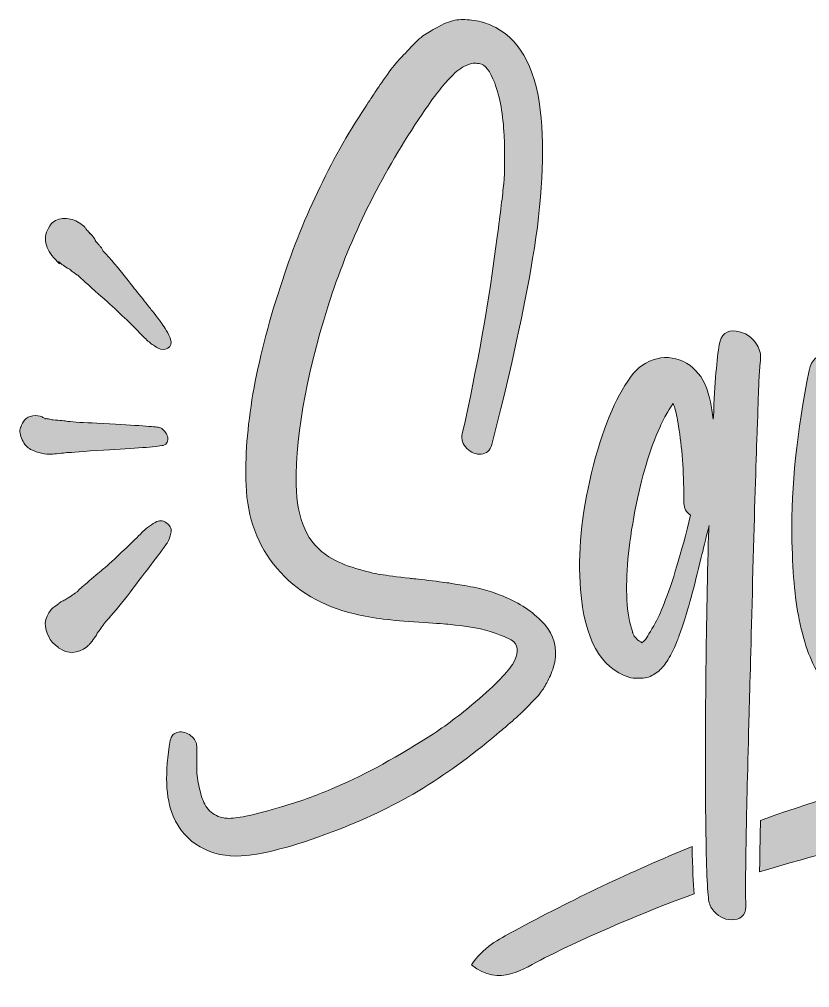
# Model space of a CAD drawing. Header units: inches. Extents: x 70 to 1010, y -818 to -269.
# Drawn here: x 70 to 518, y -818 to -269 of the extents above; entities that cross this region are included whole.
import ezdxf

# ---------------------------------------------------------------- set-up
doc = ezdxf.new("R2010")
doc.units = ezdxf.units.IN
doc.header["$MEASUREMENT"] = 0
doc.layers.add('Layer 1', color=7, linetype='Continuous')

# ---------------------------------------------------------------- blocks, each defined once
blk = doc.blocks.new('block 4')
at = {"layer": 'Layer 1', "true_color": 0x0056b2}
h = blk.add_hatch(color=154, dxfattribs=at)
h.dxf.hatch_style = 2
edge = h.paths.add_edge_path()
edge.add_spline(control_points=[(346.28, -596.76), (342.94, -595.37), (339.6, -594.12), (336.26, -593), (332.92, -591.89), (328.91, -590.95), (324.25, -590.19), (319.59, -589.42), (316.25, -588.86), (314.23, -588.52), (312.22, -588.17), (308.15, -587.65), (302.02, -586.95), (295.9, -586.26), (292.35, -585.84), (291.38, -585.7), (283.86, -584.86), (278.33, -584.17), (274.78, -583.61), (271.23, -583.06), (266.53, -581.91), (260.69, -580.17), (254.85, -578.43), (249.76, -576.24), (245.45, -573.59), (233.34, -566.08), (227.15, -552.44), (226.87, -532.68), (226.73, -501.5), (233.55, -465.32), (247.33, -424.13), (259.16, -389.06), (276.14, -355.24), (298.26, -322.68), (303.97, -314.05), (309.05, -307.37), (313.5, -302.64), (316.56, -299.3), (319.49, -296.93), (322.27, -295.54), (324.5, -294.43), (326.16, -293.8), (327.28, -293.66), (328.25, -293.8), (329.37, -293.87), (330.62, -293.87), (333.96, -294.57), (336.88, -298.25), (339.39, -304.93), (342.45, -313.15), (344.22, -323.06), (344.71, -334.68), (345.2, -346.3), (345.13, -355.38), (344.5, -361.92), (343.88, -368.46), (342.66, -378.55), (340.85, -392.19), (336.12, -428.93), (329.5, -466.16), (321.02, -503.87), (320.32, -506.93), (321.19, -509.68), (323.63, -512.11), (326.06, -514.55), (328.77, -515.63), (331.77, -515.35), (334.76, -515.07), (336.74, -513.26), (337.72, -509.92), (347.32, -472.91), (354.7, -439.86), (359.84, -410.77), (365.83, -377.37), (367.78, -348.77), (365.69, -324.97), (363.46, -298.67), (354.9, -281.55), (340.01, -273.62), (336.39, -271.67), (332.74, -270.38), (329.05, -269.76), (325.36, -269.13), (322.03, -268.92), (319.03, -269.13), (316.04, -269.34), (312.8, -270.35), (309.33, -272.16), (305.85, -273.97), (302.93, -275.6), (300.56, -277.06), (298.19, -278.53), (295.38, -281), (292.11, -284.48), (288.84, -287.96), (286.33, -290.63), (284.59, -292.51), (282.85, -294.39), (280.49, -297.45), (277.49, -301.7), (274.5, -305.94), (272.48, -308.87), (271.44, -310.46), (270.4, -312.07), (268.55, -314.88), (265.91, -318.92), (245.87, -349.26), (229.86, -383.08), (217.9, -420.37), (203.7, -463.93), (197.23, -501.44), (198.48, -532.89), (199.18, -551.54), (205.02, -567.3), (216.02, -580.17), (227.01, -593.04), (241.69, -601.63), (260.06, -605.95), (265.35, -607.2), (270.74, -608.17), (276.24, -608.87), (281.74, -609.57), (288.45, -610.16), (296.39, -610.64), (304.32, -611.13), (309.81, -611.51), (312.88, -611.79), (324.43, -612.91), (333.19, -614.51), (339.18, -616.59), (345.02, -618.68), (348.71, -620.42), (350.24, -621.81), (353.17, -624.6), (352.88, -628.84), (349.41, -634.54), (346.07, -639.84), (338.41, -647.49), (326.45, -657.51), (318.37, -664.32), (310.09, -670.45), (301.61, -675.88), (281.01, -688.82), (262.85, -698.56), (247.12, -705.1), (237.94, -709), (228.4, -712.41), (218.52, -715.33), (203.91, -719.64), (194.1, -721.8), (189.09, -721.8), (185.33, -721.8), (182.17, -720.86), (179.59, -718.98), (177.02, -717.1), (175.17, -714.67), (174.06, -711.68), (172.95, -708.68), (172.04, -705.34), (171.35, -701.66), (170.65, -697.97), (170.37, -694.35), (170.51, -690.8), (170.65, -687.25), (170.65, -684.02), (170.51, -681.09), (170.51, -678.73), (169.4, -676.68), (167.17, -674.94), (164.95, -673.19), (162.58, -672.54), (160.07, -672.95), (157.57, -673.37), (156.04, -674.97), (155.48, -677.76), (152.28, -695.84), (152.84, -710.11), (157.15, -720.55), (160.35, -728.2), (165.47, -734.01), (172.49, -737.98), (179.52, -741.94), (187.28, -743.65), (195.77, -743.1), (207.74, -742.39), (224.92, -737.87), (247.33, -729.53), (264.72, -722.98), (280.94, -715.26), (295.97, -706.35), (311.13, -697.31), (325.96, -686.59), (340.43, -674.21), (340.85, -673.93), (342.97, -672.15), (346.8, -668.88), (350.62, -665.61), (353.06, -663.46), (354.1, -662.41), (355.15, -661.37), (357.16, -659.35), (360.16, -656.36), (363.15, -653.37), (365.27, -650.93), (366.52, -649.05), (367.78, -647.17), (369.1, -644.77), (370.49, -641.85), (371.88, -638.93), (372.86, -636.08), (373.41, -633.29), (374.94, -625.08), (373, -617.92), (367.57, -611.79), (362.14, -605.67), (355.04, -600.66), (346.28, -596.76)], knot_values=[0, 0, 0, 0, 1, 1, 1, 2, 2, 2, 3, 3, 3, 4, 4, 4, 5, 5, 5, 6, 6, 6, 7, 7, 7, 8, 8, 8, 9, 9, 9, 10, 10, 10, 11, 11, 11, 12, 12, 12, 13, 13, 13, 14, 14, 14, 15, 15, 15, 16, 16, 16, 17, 17, 17, 18, 18, 18, 19, 19, 19, 20, 20, 20, 21, 21, 21, 22, 22, 22, 23, 23, 23, 24, 24, 24, 25, 25, 25, 26, 26, 26, 27, 27, 27, 28, 28, 28, 29, 29, 29, 30, 30, 30, 31, 31, 31, 32, 32, 32, 33, 33, 33, 34, 34, 34, 35, 35, 35, 36, 36, 36, 37, 37, 37, 38, 38, 38, 39, 39, 39, 40, 40, 40, 41, 41, 41, 42, 42, 42, 43, 43, 43, 44, 44, 44, 45, 45, 45, 46, 46, 46, 47, 47, 47, 48, 48, 48, 49, 49, 49, 50, 50, 50, 51, 51, 51, 52, 52, 52, 53, 53, 53, 54, 54, 54, 55, 55, 55, 56, 56, 56, 57, 57, 57, 58, 58, 58, 59, 59, 59, 60, 60, 60, 61, 61, 61, 62, 62, 62, 63, 63, 63, 64, 64, 64, 65, 65, 65, 66, 66, 66, 67, 67, 67, 68, 68, 68, 69, 69, 69, 70, 70, 70, 71, 71, 71, 72, 72, 72, 72], degree=3, periodic=1)
h = blk.add_hatch(color=154, dxfattribs=at)
h.dxf.hatch_style = 2
edge = h.paths.add_edge_path()
edge.add_spline(control_points=[(476.33, -445.63), (470.9, -444.93), (467.69, -447.51), (466.72, -453.35), (465.33, -461.01), (464.22, -474.64), (463.38, -494.27), (463.38, -494.41), (463.35, -494.62), (463.28, -494.89), (463.21, -495.17), (463.17, -495.38), (463.17, -495.52), (462.48, -488.28), (461.22, -482.37), (459.42, -477.78), (457.05, -471.51), (453.26, -466.85), (448.04, -463.79), (442.82, -460.73), (437.25, -459.9), (431.34, -461.28), (425.42, -462.68), (420.45, -466.16), (416.41, -471.72), (407.65, -483.55), (400.27, -501.64), (394.29, -526), (388.58, -549.52), (386.5, -571.57), (388.03, -592.17), (390.25, -620), (399.37, -636.56), (415.37, -641.85), (416.9, -642.41), (418.64, -642.55), (420.59, -642.27), (423.37, -642.69), (425.98, -642.24), (428.42, -640.91), (430.85, -639.59), (432.91, -637.99), (434.58, -636.11), (436.24, -634.23), (437.92, -631.66), (439.59, -628.39), (441.25, -625.12), (442.44, -622.47), (443.14, -620.45), (443.83, -618.44), (444.73, -615.9), (445.85, -612.84), (448.77, -604.35), (452.32, -591.33), (456.49, -573.8), (457.47, -569.91), (458.93, -563.92), (460.88, -555.85), (460.88, -556.96), (460.81, -558.63), (460.67, -560.86), (460.53, -563.08), (460.46, -564.75), (460.46, -565.87), (459.07, -622.09), (458.58, -674), (459, -721.59), (459.28, -746.08), (459.83, -761.53), (460.67, -767.93), (460.95, -770.3), (461.92, -772.45), (463.59, -774.4), (466.93, -778.16), (470.83, -779.76), (475.28, -779.21), (480.01, -778.65), (482.17, -775.58), (481.75, -770.02), (481.47, -766.68), (481.54, -754.08), (481.96, -732.24), (482.24, -716.23), (482.8, -692.78), (483.63, -661.89), (484.05, -647.14), (484.71, -622.33), (485.61, -587.47), (486.52, -552.61), (487.32, -525.79), (488.01, -507), (488.15, -503.66), (488.33, -498.65), (488.54, -491.97), (488.74, -485.29), (488.92, -480.28), (489.06, -476.94), (489.06, -476.25), (489.09, -475.27), (489.16, -474.02), (489.23, -472.77), (489.27, -471.86), (489.27, -471.3), (489.27, -471.3), (489.27, -469.84), (489.27, -469.84), (489.27, -469.84), (489.48, -469.43), (489.48, -469.43), (489.48, -469.15), (489.48, -468.87), (489.48, -468.59), (489.89, -464.28), (490.1, -462.05), (490.1, -461.91), (490.38, -459.13), (489.75, -456.35), (488.22, -453.56), (485.3, -448.97), (481.34, -446.33), (476.33, -445.63)], knot_values=[0, 0, 0, 0, 1, 1, 1, 2, 2, 2, 3, 3, 3, 4, 4, 4, 5, 5, 5, 6, 6, 6, 7, 7, 7, 8, 8, 8, 9, 9, 9, 10, 10, 10, 11, 11, 11, 12, 12, 12, 13, 13, 13, 14, 14, 14, 15, 15, 15, 16, 16, 16, 17, 17, 17, 18, 18, 18, 19, 19, 19, 20, 20, 20, 21, 21, 21, 22, 22, 22, 23, 23, 23, 24, 24, 24, 25, 25, 25, 26, 26, 26, 27, 27, 27, 28, 28, 28, 29, 29, 29, 30, 30, 30, 31, 31, 31, 32, 32, 32, 33, 33, 33, 34, 34, 34, 35, 35, 35, 36, 36, 36, 37, 37, 37, 38, 38, 38, 39, 39, 39, 40, 40, 40, 40], degree=3, periodic=1)
edge = h.paths.add_edge_path()
edge.add_spline(control_points=[(435.41, -600.1), (433.6, -604.83), (431.65, -609.01), (429.57, -612.63), (426.64, -617.64), (425.04, -620.28), (424.77, -620.56), (424.48, -620.84), (424.14, -621.15), (423.72, -621.5), (423.3, -621.85), (423.02, -622.09), (422.88, -622.23), (422.75, -622.23), (422.61, -622.16), (422.47, -622.02), (422.47, -622.02), (422.26, -621.81), (422.26, -621.81), (422.12, -621.67), (421.84, -621.53), (421.42, -621.39), (421.01, -621.12), (420.73, -620.91), (420.59, -620.77), (420.59, -620.77), (419.34, -619.52), (419.34, -619.52), (418.92, -619.1), (418.57, -618.61), (418.29, -618.05), (418.29, -618.05), (417.67, -616.8), (417.67, -616.8), (417.67, -616.66), (417.63, -616.52), (417.56, -616.38), (417.49, -616.25), (417.46, -616.11), (417.46, -615.97), (415.79, -611.1), (414.75, -605.11), (414.33, -598.01), (413.63, -584.1), (415.16, -567.26), (418.92, -547.5), (422.54, -528.71), (427.27, -512.84), (433.11, -499.9), (434.5, -496.7), (435.97, -493.85), (437.5, -491.34), (438.61, -489.4), (439.51, -488), (440.21, -487.17), (440.21, -487.17), (440.21, -486.96), (440.21, -486.96), (440.21, -486.96), (440.63, -486.75), (440.63, -486.75), (441.18, -488.14), (441.53, -489.19), (441.67, -489.88), (442.37, -492.25), (443.14, -496.22), (443.97, -501.78), (445.78, -513.75), (446.68, -527.6), (446.68, -543.32), (446.68, -545.97), (447.94, -548.19), (450.44, -550), (445.15, -571.57), (440.14, -588.27), (435.41, -600.1)], knot_values=[0, 0, 0, 0, 1, 1, 1, 2, 2, 2, 3, 3, 3, 4, 4, 4, 5, 5, 5, 6, 6, 6, 7, 7, 7, 8, 8, 8, 9, 9, 9, 10, 10, 10, 11, 11, 11, 12, 12, 12, 13, 13, 13, 14, 14, 14, 15, 15, 15, 16, 16, 16, 17, 17, 17, 18, 18, 18, 19, 19, 19, 20, 20, 20, 21, 21, 21, 22, 22, 22, 23, 23, 23, 24, 24, 24, 25, 25, 25, 25], degree=3, periodic=1)
h = blk.add_hatch(color=154, dxfattribs=at)
h.dxf.hatch_style = 2
edge = h.paths.add_edge_path()
edge.add_spline(control_points=[(623.18, -499.07), (620.46, -497.95), (617.68, -497.37), (614.83, -497.29), (611.97, -497.22), (609.4, -498.13), (607.11, -500.01), (604.81, -501.89), (603.31, -504.5), (602.62, -507.84), (601.5, -510.48), (600.49, -513.33), (599.59, -516.39), (598.68, -519.46), (597.78, -523), (596.88, -527.04), (595.97, -531.08), (595.24, -534), (594.68, -535.81), (590.23, -551.95), (587.72, -560.86), (587.17, -562.53), (582.44, -578.81), (577.98, -592.17), (573.81, -602.61), (571.3, -608.87), (569.49, -613.36), (568.38, -616.07), (567.27, -618.78), (565.25, -622.47), (562.33, -627.13), (559.41, -631.8), (556.34, -635.31), (553.14, -637.68), (553.14, -637.68), (553.35, -637.47), (553.35, -637.47), (553.35, -637.47), (550.64, -638.93), (550.64, -638.93), (550.36, -639.07), (549.87, -639.14), (549.18, -639.14), (549.18, -639.14), (548.34, -639.14), (548.34, -639.14), (548.06, -639.14), (547.85, -639.14), (547.72, -639.14), (547.72, -639.14), (547.3, -639.35), (547.3, -639.35), (547.3, -639.35), (546.05, -638.72), (546.05, -638.72), (544.38, -638.02), (542.98, -636.84), (541.87, -635.17), (538.53, -630.02), (536.44, -621.39), (535.61, -609.29), (534.77, -595.51), (534.63, -582.29), (535.19, -569.62), (536.3, -545.27), (539.3, -514.52), (544.17, -477.36), (544.58, -473.88), (543.75, -470.54), (541.66, -467.34), (538.32, -462.47), (533.94, -459.75), (528.51, -459.2), (522.53, -458.64), (518.91, -461.56), (517.66, -467.96), (510.7, -502.9), (507.43, -534), (507.85, -561.27), (508.13, -581.18), (509.52, -597.11), (512.02, -609.08), (514.94, -623.69), (519.12, -634.69), (524.55, -642.06), (529, -648.18), (534.43, -652.67), (540.83, -655.52), (547.23, -658.38), (553.56, -658.34), (559.82, -655.42), (563.58, -653.75), (567.09, -650.83), (570.37, -646.65), (573.63, -642.48), (576, -638.9), (577.46, -635.9), (578.93, -632.91), (580.77, -628.63), (582.99, -623.06), (587.72, -611.51), (592.6, -596.9), (597.61, -579.23), (597.74, -578.95), (597.88, -578.5), (598.03, -577.87), (598.16, -577.24), (598.23, -576.79), (598.23, -576.51), (597.82, -587.37), (597.61, -592.87), (597.61, -593), (597.47, -605.81), (598.58, -619.17), (600.95, -633.08), (603.73, -650.34), (607.84, -663.28), (613.26, -671.91), (614.51, -673.86), (616.4, -675.25), (618.9, -676.09), (621.4, -676.92), (623.63, -676.78), (625.58, -675.67), (627.53, -674.55), (628.43, -672.54), (628.29, -669.61), (628.01, -665.86), (627.28, -659.7), (626.1, -651.14), (624.92, -642.58), (624.26, -635.94), (624.12, -631.2), (623.84, -624.11), (624.46, -611.65), (626, -593.84), (626.55, -588.13), (627.42, -579.75), (628.6, -568.68), (629.79, -557.62), (630.76, -547.67), (631.53, -538.83), (632.29, -530), (632.68, -521.61), (632.68, -513.68), (632.68, -510.34), (631.77, -507.35), (629.96, -504.7), (628.15, -502.06), (625.89, -500.18), (623.18, -499.07)], knot_values=[0, 0, 0, 0, 1, 1, 1, 2, 2, 2, 3, 3, 3, 4, 4, 4, 5, 5, 5, 6, 6, 6, 7, 7, 7, 8, 8, 8, 9, 9, 9, 10, 10, 10, 11, 11, 11, 12, 12, 12, 13, 13, 13, 14, 14, 14, 15, 15, 15, 16, 16, 16, 17, 17, 17, 18, 18, 18, 19, 19, 19, 20, 20, 20, 21, 21, 21, 22, 22, 22, 23, 23, 23, 24, 24, 24, 25, 25, 25, 26, 26, 26, 27, 27, 27, 28, 28, 28, 29, 29, 29, 30, 30, 30, 31, 31, 31, 32, 32, 32, 33, 33, 33, 34, 34, 34, 35, 35, 35, 36, 36, 36, 37, 37, 37, 38, 38, 38, 39, 39, 39, 40, 40, 40, 41, 41, 41, 42, 42, 42, 43, 43, 43, 44, 44, 44, 45, 45, 45, 46, 46, 46, 47, 47, 47, 48, 48, 48, 49, 49, 49, 50, 50, 50, 50], degree=3, periodic=1)
at = {"layer": 'Layer 1', "lineweight": 0}
for points, knots in [([(346.28, -596.76), (342.94, -595.37), (339.6, -594.12), (336.26, -593), (332.92, -591.89), (328.91, -590.95), (324.25, -590.19), (319.59, -589.42), (316.25, -588.86), (314.23, -588.52), (312.22, -588.17), (308.15, -587.65), (302.02, -586.95), (295.9, -586.26), (292.35, -585.84), (291.38, -585.7), (283.86, -584.86), (278.33, -584.17), (274.78, -583.61), (271.23, -583.06), (266.53, -581.91), (260.69, -580.17), (254.85, -578.43), (249.76, -576.24), (245.45, -573.59), (233.34, -566.08), (227.15, -552.44), (226.87, -532.68), (226.73, -501.5), (233.55, -465.32), (247.33, -424.13), (259.16, -389.06), (276.14, -355.24), (298.26, -322.68), (303.97, -314.05), (309.05, -307.37), (313.5, -302.64), (316.56, -299.3), (319.49, -296.93), (322.27, -295.54), (324.5, -294.43), (326.16, -293.8), (327.28, -293.66), (328.25, -293.8), (329.37, -293.87), (330.62, -293.87), (333.96, -294.57), (336.88, -298.25), (339.39, -304.93), (342.45, -313.15), (344.22, -323.06), (344.71, -334.68), (345.2, -346.3), (345.13, -355.38), (344.5, -361.92), (343.88, -368.46), (342.66, -378.55), (340.85, -392.19), (336.12, -428.93), (329.5, -466.16), (321.02, -503.87), (320.32, -506.93), (321.19, -509.68), (323.63, -512.11), (326.06, -514.55), (328.77, -515.63), (331.77, -515.35), (334.76, -515.07), (336.74, -513.26), (337.72, -509.92), (347.32, -472.91), (354.7, -439.86), (359.84, -410.77), (365.83, -377.37), (367.78, -348.77), (365.69, -324.97), (363.46, -298.67), (354.9, -281.55), (340.01, -273.62), (336.39, -271.67), (332.74, -270.38), (329.05, -269.76), (325.36, -269.13), (322.03, -268.92), (319.03, -269.13), (316.04, -269.34), (312.8, -270.35), (309.33, -272.16), (305.85, -273.97), (302.93, -275.6), (300.56, -277.06), (298.19, -278.53), (295.38, -281), (292.11, -284.48), (288.84, -287.96), (286.33, -290.63), (284.59, -292.51), (282.85, -294.39), (280.49, -297.45), (277.49, -301.7), (274.5, -305.94), (272.48, -308.87), (271.44, -310.46), (270.4, -312.07), (268.55, -314.88), (265.91, -318.92), (245.87, -349.26), (229.86, -383.08), (217.9, -420.37), (203.7, -463.93), (197.23, -501.44), (198.48, -532.89), (199.18, -551.54), (205.02, -567.3), (216.02, -580.17), (227.01, -593.04), (241.69, -601.63), (260.06, -605.95), (265.35, -607.2), (270.74, -608.17), (276.24, -608.87), (281.74, -609.57), (288.45, -610.16), (296.39, -610.64), (304.32, -611.13), (309.81, -611.51), (312.88, -611.79), (324.43, -612.91), (333.19, -614.51), (339.18, -616.59), (345.02, -618.68), (348.71, -620.42), (350.24, -621.81), (353.17, -624.6), (352.88, -628.84), (349.41, -634.54), (346.07, -639.84), (338.41, -647.49), (326.45, -657.51), (318.37, -664.32), (310.09, -670.45), (301.61, -675.88), (281.01, -688.82), (262.85, -698.56), (247.12, -705.1), (237.94, -709), (228.4, -712.41), (218.52, -715.33), (203.91, -719.64), (194.1, -721.8), (189.09, -721.8), (185.33, -721.8), (182.17, -720.86), (179.59, -718.98), (177.02, -717.1), (175.17, -714.67), (174.06, -711.68), (172.95, -708.68), (172.04, -705.34), (171.35, -701.66), (170.65, -697.97), (170.37, -694.35), (170.51, -690.8), (170.65, -687.25), (170.65, -684.02), (170.51, -681.09), (170.51, -678.73), (169.4, -676.68), (167.17, -674.94), (164.95, -673.19), (162.58, -672.54), (160.07, -672.95), (157.57, -673.37), (156.04, -674.97), (155.48, -677.76), (152.28, -695.84), (152.84, -710.11), (157.15, -720.55), (160.35, -728.2), (165.47, -734.01), (172.49, -737.98), (179.52, -741.94), (187.28, -743.65), (195.77, -743.1), (207.74, -742.39), (224.92, -737.87), (247.33, -729.53), (264.72, -722.98), (280.94, -715.26), (295.97, -706.35), (311.13, -697.31), (325.96, -686.59), (340.43, -674.21), (340.85, -673.93), (342.97, -672.15), (346.8, -668.88), (350.62, -665.61), (353.06, -663.46), (354.1, -662.41), (355.15, -661.37), (357.16, -659.35), (360.16, -656.36), (363.15, -653.37), (365.27, -650.93), (366.52, -649.05), (367.78, -647.17), (369.1, -644.77), (370.49, -641.85), (371.88, -638.93), (372.86, -636.08), (373.41, -633.29), (374.94, -625.08), (373, -617.92), (367.57, -611.79), (362.14, -605.67), (355.04, -600.66), (346.28, -596.76)], [0, 0, 0, 0, 1, 1, 1, 2, 2, 2, 3, 3, 3, 4, 4, 4, 5, 5, 5, 6, 6, 6, 7, 7, 7, 8, 8, 8, 9, 9, 9, 10, 10, 10, 11, 11, 11, 12, 12, 12, 13, 13, 13, 14, 14, 14, 15, 15, 15, 16, 16, 16, 17, 17, 17, 18, 18, 18, 19, 19, 19, 20, 20, 20, 21, 21, 21, 22, 22, 22, 23, 23, 23, 24, 24, 24, 25, 25, 25, 26, 26, 26, 27, 27, 27, 28, 28, 28, 29, 29, 29, 30, 30, 30, 31, 31, 31, 32, 32, 32, 33, 33, 33, 34, 34, 34, 35, 35, 35, 36, 36, 36, 37, 37, 37, 38, 38, 38, 39, 39, 39, 40, 40, 40, 41, 41, 41, 42, 42, 42, 43, 43, 43, 44, 44, 44, 45, 45, 45, 46, 46, 46, 47, 47, 47, 48, 48, 48, 49, 49, 49, 50, 50, 50, 51, 51, 51, 52, 52, 52, 53, 53, 53, 54, 54, 54, 55, 55, 55, 56, 56, 56, 57, 57, 57, 58, 58, 58, 59, 59, 59, 60, 60, 60, 61, 61, 61, 62, 62, 62, 63, 63, 63, 64, 64, 64, 65, 65, 65, 66, 66, 66, 67, 67, 67, 68, 68, 68, 69, 69, 69, 70, 70, 70, 71, 71, 71, 72, 72, 72, 72]), ([(476.33, -445.63), (470.9, -444.93), (467.69, -447.51), (466.72, -453.35), (465.33, -461.01), (464.22, -474.64), (463.38, -494.27), (463.38, -494.41), (463.35, -494.62), (463.28, -494.89), (463.21, -495.17), (463.17, -495.38), (463.17, -495.52), (462.48, -488.28), (461.22, -482.37), (459.42, -477.78), (457.05, -471.51), (453.26, -466.85), (448.04, -463.79), (442.82, -460.73), (437.25, -459.9), (431.34, -461.28), (425.42, -462.68), (420.45, -466.16), (416.41, -471.72), (407.65, -483.55), (400.27, -501.64), (394.29, -526), (388.58, -549.52), (386.5, -571.57), (388.03, -592.17), (390.25, -620), (399.37, -636.56), (415.37, -641.85), (416.9, -642.41), (418.64, -642.55), (420.59, -642.27), (423.37, -642.69), (425.98, -642.24), (428.42, -640.91), (430.85, -639.59), (432.91, -637.99), (434.58, -636.11), (436.24, -634.23), (437.92, -631.66), (439.59, -628.39), (441.25, -625.12), (442.44, -622.47), (443.14, -620.45), (443.83, -618.44), (444.73, -615.9), (445.85, -612.84), (448.77, -604.35), (452.32, -591.33), (456.49, -573.8), (457.47, -569.91), (458.93, -563.92), (460.88, -555.85), (460.88, -556.96), (460.81, -558.63), (460.67, -560.86), (460.53, -563.08), (460.46, -564.75), (460.46, -565.87), (459.07, -622.09), (458.58, -674), (459, -721.59), (459.28, -746.08), (459.83, -761.53), (460.67, -767.93), (460.95, -770.3), (461.92, -772.45), (463.59, -774.4), (466.93, -778.16), (470.83, -779.76), (475.28, -779.21), (480.01, -778.65), (482.17, -775.58), (481.75, -770.02), (481.47, -766.68), (481.54, -754.08), (481.96, -732.24), (482.24, -716.23), (482.8, -692.78), (483.63, -661.89), (484.05, -647.14), (484.71, -622.33), (485.61, -587.47), (486.52, -552.61), (487.32, -525.79), (488.01, -507), (488.15, -503.66), (488.33, -498.65), (488.54, -491.97), (488.74, -485.29), (488.92, -480.28), (489.06, -476.94), (489.06, -476.25), (489.09, -475.27), (489.16, -474.02), (489.23, -472.77), (489.27, -471.86), (489.27, -471.3), (489.27, -471.3), (489.27, -469.84), (489.27, -469.84), (489.27, -469.84), (489.48, -469.43), (489.48, -469.43), (489.48, -469.15), (489.48, -468.87), (489.48, -468.59), (489.89, -464.28), (490.1, -462.05), (490.1, -461.91), (490.38, -459.13), (489.75, -456.35), (488.22, -453.56), (485.3, -448.97), (481.34, -446.33), (476.33, -445.63)], [0, 0, 0, 0, 1, 1, 1, 2, 2, 2, 3, 3, 3, 4, 4, 4, 5, 5, 5, 6, 6, 6, 7, 7, 7, 8, 8, 8, 9, 9, 9, 10, 10, 10, 11, 11, 11, 12, 12, 12, 13, 13, 13, 14, 14, 14, 15, 15, 15, 16, 16, 16, 17, 17, 17, 18, 18, 18, 19, 19, 19, 20, 20, 20, 21, 21, 21, 22, 22, 22, 23, 23, 23, 24, 24, 24, 25, 25, 25, 26, 26, 26, 27, 27, 27, 28, 28, 28, 29, 29, 29, 30, 30, 30, 31, 31, 31, 32, 32, 32, 33, 33, 33, 34, 34, 34, 35, 35, 35, 36, 36, 36, 37, 37, 37, 38, 38, 38, 39, 39, 39, 40, 40, 40, 40]), ([(623.18, -499.07), (620.46, -497.95), (617.68, -497.37), (614.83, -497.29), (611.97, -497.22), (609.4, -498.13), (607.11, -500.01), (604.81, -501.89), (603.31, -504.5), (602.62, -507.84), (601.5, -510.48), (600.49, -513.33), (599.59, -516.39), (598.68, -519.46), (597.78, -523), (596.88, -527.04), (595.97, -531.08), (595.24, -534), (594.68, -535.81), (590.23, -551.95), (587.72, -560.86), (587.17, -562.53), (582.44, -578.81), (577.98, -592.17), (573.81, -602.61), (571.3, -608.87), (569.49, -613.36), (568.38, -616.07), (567.27, -618.78), (565.25, -622.47), (562.33, -627.13), (559.41, -631.8), (556.34, -635.31), (553.14, -637.68), (553.14, -637.68), (553.35, -637.47), (553.35, -637.47), (553.35, -637.47), (550.64, -638.93), (550.64, -638.93), (550.36, -639.07), (549.87, -639.14), (549.18, -639.14), (549.18, -639.14), (548.34, -639.14), (548.34, -639.14), (548.06, -639.14), (547.85, -639.14), (547.72, -639.14), (547.72, -639.14), (547.3, -639.35), (547.3, -639.35), (547.3, -639.35), (546.05, -638.72), (546.05, -638.72), (544.38, -638.02), (542.98, -636.84), (541.87, -635.17), (538.53, -630.02), (536.44, -621.39), (535.61, -609.29), (534.77, -595.51), (534.63, -582.29), (535.19, -569.62), (536.3, -545.27), (539.3, -514.52), (544.17, -477.36), (544.58, -473.88), (543.75, -470.54), (541.66, -467.34), (538.32, -462.47), (533.94, -459.75), (528.51, -459.2), (522.53, -458.64), (518.91, -461.56), (517.66, -467.96), (510.7, -502.9), (507.43, -534), (507.85, -561.27), (508.13, -581.18), (509.52, -597.11), (512.02, -609.08), (514.94, -623.69), (519.12, -634.69), (524.55, -642.06), (529, -648.18), (534.43, -652.67), (540.83, -655.52), (547.23, -658.38), (553.56, -658.34), (559.82, -655.42), (563.58, -653.75), (567.09, -650.83), (570.37, -646.65), (573.63, -642.48), (576, -638.9), (577.46, -635.9), (578.93, -632.91), (580.77, -628.63), (582.99, -623.06), (587.72, -611.51), (592.6, -596.9), (597.61, -579.23), (597.74, -578.95), (597.88, -578.5), (598.03, -577.87), (598.16, -577.24), (598.23, -576.79), (598.23, -576.51), (597.82, -587.37), (597.61, -592.87), (597.61, -593), (597.47, -605.81), (598.58, -619.17), (600.95, -633.08), (603.73, -650.34), (607.84, -663.28), (613.26, -671.91), (614.51, -673.86), (616.4, -675.25), (618.9, -676.09), (621.4, -676.92), (623.63, -676.78), (625.58, -675.67), (627.53, -674.55), (628.43, -672.54), (628.29, -669.61), (628.01, -665.86), (627.28, -659.7), (626.1, -651.14), (624.92, -642.58), (624.26, -635.94), (624.12, -631.2), (623.84, -624.11), (624.46, -611.65), (626, -593.84), (626.55, -588.13), (627.42, -579.75), (628.6, -568.68), (629.79, -557.62), (630.76, -547.67), (631.53, -538.83), (632.29, -530), (632.68, -521.61), (632.68, -513.68), (632.68, -510.34), (631.77, -507.35), (629.96, -504.7), (628.15, -502.06), (625.89, -500.18), (623.18, -499.07)], [0, 0, 0, 0, 1, 1, 1, 2, 2, 2, 3, 3, 3, 4, 4, 4, 5, 5, 5, 6, 6, 6, 7, 7, 7, 8, 8, 8, 9, 9, 9, 10, 10, 10, 11, 11, 11, 12, 12, 12, 13, 13, 13, 14, 14, 14, 15, 15, 15, 16, 16, 16, 17, 17, 17, 18, 18, 18, 19, 19, 19, 20, 20, 20, 21, 21, 21, 22, 22, 22, 23, 23, 23, 24, 24, 24, 25, 25, 25, 26, 26, 26, 27, 27, 27, 28, 28, 28, 29, 29, 29, 30, 30, 30, 31, 31, 31, 32, 32, 32, 33, 33, 33, 34, 34, 34, 35, 35, 35, 36, 36, 36, 37, 37, 37, 38, 38, 38, 39, 39, 39, 40, 40, 40, 41, 41, 41, 42, 42, 42, 43, 43, 43, 44, 44, 44, 45, 45, 45, 46, 46, 46, 47, 47, 47, 48, 48, 48, 49, 49, 49, 50, 50, 50, 50]), ([(435.41, -600.1), (433.6, -604.83), (431.65, -609.01), (429.57, -612.63), (426.64, -617.64), (425.04, -620.28), (424.77, -620.56), (424.48, -620.84), (424.14, -621.15), (423.72, -621.5), (423.3, -621.85), (423.02, -622.09), (422.88, -622.23), (422.75, -622.23), (422.61, -622.16), (422.47, -622.02), (422.47, -622.02), (422.26, -621.81), (422.26, -621.81), (422.12, -621.67), (421.84, -621.53), (421.42, -621.39), (421.01, -621.12), (420.73, -620.91), (420.59, -620.77), (420.59, -620.77), (419.34, -619.52), (419.34, -619.52), (418.92, -619.1), (418.57, -618.61), (418.29, -618.05), (418.29, -618.05), (417.67, -616.8), (417.67, -616.8), (417.67, -616.66), (417.63, -616.52), (417.56, -616.38), (417.49, -616.25), (417.46, -616.11), (417.46, -615.97), (415.79, -611.1), (414.75, -605.11), (414.33, -598.01), (413.63, -584.1), (415.16, -567.26), (418.92, -547.5), (422.54, -528.71), (427.27, -512.84), (433.11, -499.9), (434.5, -496.7), (435.97, -493.85), (437.5, -491.34), (438.61, -489.4), (439.51, -488), (440.21, -487.17), (440.21, -487.17), (440.21, -486.96), (440.21, -486.96), (440.21, -486.96), (440.63, -486.75), (440.63, -486.75), (441.18, -488.14), (441.53, -489.19), (441.67, -489.88), (442.37, -492.25), (443.14, -496.22), (443.97, -501.78), (445.78, -513.75), (446.68, -527.6), (446.68, -543.32), (446.68, -545.97), (447.94, -548.19), (450.44, -550), (445.15, -571.57), (440.14, -588.27), (435.41, -600.1)], [0, 0, 0, 0, 1, 1, 1, 2, 2, 2, 3, 3, 3, 4, 4, 4, 5, 5, 5, 6, 6, 6, 7, 7, 7, 8, 8, 8, 9, 9, 9, 10, 10, 10, 11, 11, 11, 12, 12, 12, 13, 13, 13, 14, 14, 14, 15, 15, 15, 16, 16, 16, 17, 17, 17, 18, 18, 18, 19, 19, 19, 20, 20, 20, 21, 21, 21, 22, 22, 22, 23, 23, 23, 24, 24, 24, 25, 25, 25, 25])]:
    blk.add_open_spline(points, degree=3, knots=knots, dxfattribs=at)
blk = doc.blocks.new('block 5')
at = {"layer": 'Layer 1', "true_color": 0x714d22}
h = blk.add_hatch(color=27, dxfattribs=at)
h.dxf.hatch_style = 2
edge = h.paths.add_edge_path()
edge.add_spline(control_points=[(92.65, -407.43), (92.65, -407.43), (92.44, -406.59), (92.44, -406.59), (92.33, -406.37), (92.25, -406.24), (92.19, -406.13), (92.36, -406.31), (92.65, -406.6), (93.07, -407.01), (94.18, -407.99), (96.33, -409.38), (99.54, -411.19), (99.54, -411.19), (99.12, -411.19), (99.12, -411.19), (99.12, -411.19), (99.95, -411.81), (99.95, -411.81), (100.51, -412.23), (101.1, -412.68), (101.73, -413.17), (102.36, -413.66), (102.74, -413.9), (102.88, -413.9), (102.88, -413.9), (103.09, -413.9), (103.09, -413.9), (103.09, -413.9), (103.29, -414.11), (103.29, -414.11), (103.29, -414.11), (104.75, -415.57), (104.75, -415.57), (107.96, -418.49), (112.9, -422.88), (119.58, -428.72), (121.11, -430.11), (125.77, -434.5), (133.56, -441.87), (134.26, -442.57), (135.68, -444.06), (137.84, -446.36), (140, -448.66), (141.88, -450.47), (143.48, -451.79), (145.07, -453.11), (146.78, -454.26), (148.59, -455.23), (150.54, -456.35), (152.38, -456.38), (154.12, -455.34), (155.86, -454.29), (156.38, -452.59), (155.69, -450.22), (155.13, -448.69), (154.36, -447.09), (153.39, -445.42), (152.42, -443.75), (151.55, -442.39), (150.78, -441.35), (150.02, -440.31), (148.87, -438.81), (147.34, -436.86), (145.81, -434.91), (144.76, -433.59), (144.21, -432.9), (142.82, -431.09), (140.73, -428.44), (137.95, -424.96), (135.16, -421.49), (133.07, -418.84), (131.68, -417.03), (127.79, -411.88), (123.54, -406.8), (118.95, -401.79), (118.95, -401.79), (117.49, -400.33), (117.49, -400.33), (117.49, -400.19), (117.42, -400.12), (117.28, -400.12), (117.28, -400.12), (117.28, -399.91), (117.28, -399.91), (117.14, -399.5), (116.86, -399.01), (116.45, -398.45), (116.03, -397.9), (115.64, -397.41), (115.3, -396.99), (114.95, -396.57), (114.53, -396.12), (114.04, -395.63), (113.56, -395.15), (113.17, -394.69), (112.9, -394.28), (112.9, -394.28), (112.9, -394.07), (112.9, -394.07), (112.9, -394.07), (113.1, -394.28), (113.1, -394.28), (112.82, -393.3), (111.71, -391.84), (109.76, -389.89), (109.76, -389.89), (109.14, -389.27), (109.14, -389.27), (109.14, -389.27), (110.18, -390.52), (110.18, -390.52), (110.18, -390.52), (109.97, -390.31), (109.97, -390.31), (109.97, -390.31), (109.76, -390.1), (109.76, -390.1), (109.35, -389.68), (108.86, -389.09), (108.3, -388.33), (107.75, -387.56), (107.33, -387.04), (107.05, -386.76), (106.35, -385.93), (105.31, -385.09), (103.92, -384.26), (101.42, -382.59), (98.63, -381.75), (95.57, -381.75), (92.51, -381.75), (90, -382.8), (88.06, -384.88), (85.55, -387.95), (84.47, -391.15), (84.82, -394.49), (85.17, -397.83), (86.66, -400.96), (89.31, -403.88), (89.31, -403.88), (92.65, -407.43), (92.65, -407.43)], knot_values=[0, 0, 0, 0, 1, 1, 1, 2, 2, 2, 3, 3, 3, 4, 4, 4, 5, 5, 5, 6, 6, 6, 7, 7, 7, 8, 8, 8, 9, 9, 9, 10, 10, 10, 11, 11, 11, 12, 12, 12, 13, 13, 13, 14, 14, 14, 15, 15, 15, 16, 16, 16, 17, 17, 17, 18, 18, 18, 19, 19, 19, 20, 20, 20, 21, 21, 21, 22, 22, 22, 23, 23, 23, 24, 24, 24, 25, 25, 25, 26, 26, 26, 27, 27, 27, 28, 28, 28, 29, 29, 29, 30, 30, 30, 31, 31, 31, 32, 32, 32, 33, 33, 33, 34, 34, 34, 35, 35, 35, 36, 36, 36, 37, 37, 37, 38, 38, 38, 39, 39, 39, 40, 40, 40, 41, 41, 41, 42, 42, 42, 43, 43, 43, 44, 44, 44, 45, 45, 45, 46, 46, 46, 47, 47, 47, 47], degree=3, periodic=1)
h = blk.add_hatch(color=27, dxfattribs=at)
h.dxf.hatch_style = 2
edge = h.paths.add_edge_path()
edge.add_spline(control_points=[(92.44, -515.04), (94.39, -514.83), (95.85, -514.66), (96.82, -514.52), (97.1, -514.52), (102.88, -514.1), (114.15, -513.26), (133.21, -512.29), (145.39, -511.38), (150.68, -510.55), (151.93, -510.41), (152.83, -509.96), (153.39, -509.19), (153.95, -508.43), (154.19, -507.56), (154.12, -506.58), (154.05, -505.61), (153.78, -504.67), (153.29, -503.76), (152.8, -502.86), (152.14, -502.06), (151.3, -501.36), (150.47, -500.67), (149.56, -500.25), (148.59, -500.11), (145.67, -499.69), (134.12, -498.93), (113.94, -497.82), (106.43, -497.54), (100.93, -497.19), (97.45, -496.77), (95.78, -496.49), (92.99, -496.22), (89.1, -495.94), (88.96, -495.94), (88.33, -495.8), (87.22, -495.52), (86.11, -495.24), (85.34, -495.17), (84.92, -495.31), (84.78, -495.31), (84.64, -495.24), (84.51, -495.1), (84.37, -495.1), (84.12, -495), (83.78, -494.79), (83.43, -494.58), (83.11, -494.41), (82.84, -494.27), (81.44, -493.57), (79.71, -493.36), (77.62, -493.64), (75.53, -493.92), (74, -494.68), (73.03, -495.94), (72.05, -497.05), (71.28, -498.44), (70.73, -500.11), (70.73, -500.11), (70.52, -500.32), (70.52, -500.32), (69.96, -502.27), (70.31, -504.57), (71.56, -507.21), (72.82, -509.85), (74.41, -511.66), (76.36, -512.64), (80.68, -514.72), (84.64, -515.63), (88.26, -515.35), (89.1, -515.35), (90.49, -515.25), (92.44, -515.04)], knot_values=[0, 0, 0, 0, 1, 1, 1, 2, 2, 2, 3, 3, 3, 4, 4, 4, 5, 5, 5, 6, 6, 6, 7, 7, 7, 8, 8, 8, 9, 9, 9, 10, 10, 10, 11, 11, 11, 12, 12, 12, 13, 13, 13, 14, 14, 14, 15, 15, 15, 16, 16, 16, 17, 17, 17, 18, 18, 18, 19, 19, 19, 20, 20, 20, 21, 21, 21, 22, 22, 22, 23, 23, 23, 24, 24, 24, 24], degree=3, periodic=1)
h = blk.add_hatch(color=27, dxfattribs=at)
h.dxf.hatch_style = 2
edge = h.paths.add_edge_path()
edge.add_spline(control_points=[(147.97, -553.55), (146.57, -554.25), (145.15, -555.12), (143.69, -556.16), (142.22, -557.2), (141.04, -558.18), (140.14, -559.08), (139.23, -559.99), (138.01, -561.21), (136.48, -562.74), (134.95, -564.27), (133.84, -565.38), (133.14, -566.08), (125.77, -573.04), (120.97, -577.49), (118.74, -579.44), (117.77, -580.27), (115.54, -582.15), (112.06, -585.07), (108.58, -587.99), (105.94, -590.29), (104.13, -591.96), (104.13, -591.96), (102.67, -593.42), (102.67, -593.42), (102.67, -593.42), (101.42, -594.26), (101.42, -594.26), (101.42, -594.26), (101.83, -594.05), (101.83, -594.05), (101.42, -594.33), (99.61, -595.51), (96.41, -597.6), (95.99, -597.88), (95.71, -598.09), (95.57, -598.22), (95.57, -598.22), (95.36, -598.22), (95.36, -598.22), (95.36, -598.22), (94.73, -598.43), (94.73, -598.43), (94.46, -598.57), (94.04, -598.82), (93.48, -599.16), (92.93, -599.51), (92.51, -599.82), (92.23, -600.1), (92.09, -600.24), (91.95, -600.38), (91.81, -600.52), (91.67, -600.66), (91.53, -600.73), (91.4, -600.73), (91.4, -600.73), (90.14, -601.77), (90.14, -601.77), (89.31, -602.19), (88.61, -602.75), (88.06, -603.44), (83.88, -608.31), (83.53, -613.67), (87.01, -619.52), (87.01, -619.52), (87.01, -619.72), (87.01, -619.72), (88.26, -621.81), (89.93, -623.48), (92.02, -624.73), (92.02, -624.73), (92.02, -624.94), (92.02, -624.94), (92.02, -624.94), (92.23, -625.15), (92.23, -625.15), (97.38, -628.77), (102.74, -628.56), (108.3, -624.52), (108.44, -624.39), (108.72, -624.11), (109.14, -623.69), (109.56, -623.27), (109.97, -622.82), (110.39, -622.33), (110.81, -621.85), (111.09, -621.53), (111.23, -621.39), (111.36, -621.26), (111.44, -621.12), (111.44, -620.98), (112.97, -619.03), (113.8, -617.92), (113.94, -617.64), (113.8, -617.64), (113.87, -617.36), (114.15, -616.8), (116.51, -613.74), (117.91, -611.79), (118.32, -610.96), (118.32, -610.96), (118.53, -610.75), (118.53, -610.75), (118.67, -610.61), (118.95, -610.3), (119.37, -609.81), (119.79, -609.32), (120.13, -608.94), (120.41, -608.66), (124.17, -604.48), (128.34, -599.41), (132.94, -593.42), (135.44, -590.08), (139.34, -584.93), (144.63, -577.97), (145.32, -577), (146.4, -575.57), (147.86, -573.69), (149.32, -571.82), (150.4, -570.39), (151.1, -569.41), (151.37, -569), (151.86, -568.34), (152.56, -567.43), (153.25, -566.53), (153.74, -565.87), (154.02, -565.45), (154.72, -563.92), (155.34, -562.18), (155.9, -560.23), (156.45, -558.14), (155.76, -556.3), (153.81, -554.7), (151.86, -553.1), (149.91, -552.72), (147.97, -553.55)], knot_values=[0, 0, 0, 0, 1, 1, 1, 2, 2, 2, 3, 3, 3, 4, 4, 4, 5, 5, 5, 6, 6, 6, 7, 7, 7, 8, 8, 8, 9, 9, 9, 10, 10, 10, 11, 11, 11, 12, 12, 12, 13, 13, 13, 14, 14, 14, 15, 15, 15, 16, 16, 16, 17, 17, 17, 18, 18, 18, 19, 19, 19, 20, 20, 20, 21, 21, 21, 22, 22, 22, 23, 23, 23, 24, 24, 24, 25, 25, 25, 26, 26, 26, 27, 27, 27, 28, 28, 28, 29, 29, 29, 30, 30, 30, 31, 31, 31, 32, 32, 32, 33, 33, 33, 34, 34, 34, 35, 35, 35, 36, 36, 36, 37, 37, 37, 38, 38, 38, 39, 39, 39, 40, 40, 40, 41, 41, 41, 42, 42, 42, 43, 43, 43, 44, 44, 44, 45, 45, 45, 45], degree=3, periodic=1)
at = {"layer": 'Layer 1', "lineweight": 0}
for points, knots in [([(92.65, -407.43), (92.65, -407.43), (92.44, -406.59), (92.44, -406.59), (92.33, -406.37), (92.25, -406.24), (92.19, -406.13), (92.36, -406.31), (92.65, -406.6), (93.07, -407.01), (94.18, -407.99), (96.33, -409.38), (99.54, -411.19), (99.54, -411.19), (99.12, -411.19), (99.12, -411.19), (99.12, -411.19), (99.95, -411.81), (99.95, -411.81), (100.51, -412.23), (101.1, -412.68), (101.73, -413.17), (102.36, -413.66), (102.74, -413.9), (102.88, -413.9), (102.88, -413.9), (103.09, -413.9), (103.09, -413.9), (103.09, -413.9), (103.29, -414.11), (103.29, -414.11), (103.29, -414.11), (104.75, -415.57), (104.75, -415.57), (107.96, -418.49), (112.9, -422.88), (119.58, -428.72), (121.11, -430.11), (125.77, -434.5), (133.56, -441.87), (134.26, -442.57), (135.68, -444.06), (137.84, -446.36), (140, -448.66), (141.88, -450.47), (143.48, -451.79), (145.07, -453.11), (146.78, -454.26), (148.59, -455.23), (150.54, -456.35), (152.38, -456.38), (154.12, -455.34), (155.86, -454.29), (156.38, -452.59), (155.69, -450.22), (155.13, -448.69), (154.36, -447.09), (153.39, -445.42), (152.42, -443.75), (151.55, -442.39), (150.78, -441.35), (150.02, -440.31), (148.87, -438.81), (147.34, -436.86), (145.81, -434.91), (144.76, -433.59), (144.21, -432.9), (142.82, -431.09), (140.73, -428.44), (137.95, -424.96), (135.16, -421.49), (133.07, -418.84), (131.68, -417.03), (127.79, -411.88), (123.54, -406.8), (118.95, -401.79), (118.95, -401.79), (117.49, -400.33), (117.49, -400.33), (117.49, -400.19), (117.42, -400.12), (117.28, -400.12), (117.28, -400.12), (117.28, -399.91), (117.28, -399.91), (117.14, -399.5), (116.86, -399.01), (116.45, -398.45), (116.03, -397.9), (115.64, -397.41), (115.3, -396.99), (114.95, -396.57), (114.53, -396.12), (114.04, -395.63), (113.56, -395.15), (113.17, -394.69), (112.9, -394.28), (112.9, -394.28), (112.9, -394.07), (112.9, -394.07), (112.9, -394.07), (113.1, -394.28), (113.1, -394.28), (112.82, -393.3), (111.71, -391.84), (109.76, -389.89), (109.76, -389.89), (109.14, -389.27), (109.14, -389.27), (109.14, -389.27), (110.18, -390.52), (110.18, -390.52), (110.18, -390.52), (109.97, -390.31), (109.97, -390.31), (109.97, -390.31), (109.76, -390.1), (109.76, -390.1), (109.35, -389.68), (108.86, -389.09), (108.3, -388.33), (107.75, -387.56), (107.33, -387.04), (107.05, -386.76), (106.35, -385.93), (105.31, -385.09), (103.92, -384.26), (101.42, -382.59), (98.63, -381.75), (95.57, -381.75), (92.51, -381.75), (90, -382.8), (88.06, -384.88), (85.55, -387.95), (84.47, -391.15), (84.82, -394.49), (85.17, -397.83), (86.66, -400.96), (89.31, -403.88), (89.31, -403.88), (92.65, -407.43), (92.65, -407.43)], [0, 0, 0, 0, 1, 1, 1, 2, 2, 2, 3, 3, 3, 4, 4, 4, 5, 5, 5, 6, 6, 6, 7, 7, 7, 8, 8, 8, 9, 9, 9, 10, 10, 10, 11, 11, 11, 12, 12, 12, 13, 13, 13, 14, 14, 14, 15, 15, 15, 16, 16, 16, 17, 17, 17, 18, 18, 18, 19, 19, 19, 20, 20, 20, 21, 21, 21, 22, 22, 22, 23, 23, 23, 24, 24, 24, 25, 25, 25, 26, 26, 26, 27, 27, 27, 28, 28, 28, 29, 29, 29, 30, 30, 30, 31, 31, 31, 32, 32, 32, 33, 33, 33, 34, 34, 34, 35, 35, 35, 36, 36, 36, 37, 37, 37, 38, 38, 38, 39, 39, 39, 40, 40, 40, 41, 41, 41, 42, 42, 42, 43, 43, 43, 44, 44, 44, 45, 45, 45, 46, 46, 46, 47, 47, 47, 47]), ([(92.44, -515.04), (94.39, -514.83), (95.85, -514.66), (96.82, -514.52), (97.1, -514.52), (102.88, -514.1), (114.15, -513.26), (133.21, -512.29), (145.39, -511.38), (150.68, -510.55), (151.93, -510.41), (152.83, -509.96), (153.39, -509.19), (153.95, -508.43), (154.19, -507.56), (154.12, -506.58), (154.05, -505.61), (153.78, -504.67), (153.29, -503.76), (152.8, -502.86), (152.14, -502.06), (151.3, -501.36), (150.47, -500.67), (149.56, -500.25), (148.59, -500.11), (145.67, -499.69), (134.12, -498.93), (113.94, -497.82), (106.43, -497.54), (100.93, -497.19), (97.45, -496.77), (95.78, -496.49), (92.99, -496.22), (89.1, -495.94), (88.96, -495.94), (88.33, -495.8), (87.22, -495.52), (86.11, -495.24), (85.34, -495.17), (84.92, -495.31), (84.78, -495.31), (84.64, -495.24), (84.51, -495.1), (84.37, -495.1), (84.12, -495), (83.78, -494.79), (83.43, -494.58), (83.11, -494.41), (82.84, -494.27), (81.44, -493.57), (79.71, -493.36), (77.62, -493.64), (75.53, -493.92), (74, -494.68), (73.03, -495.94), (72.05, -497.05), (71.28, -498.44), (70.73, -500.11), (70.73, -500.11), (70.52, -500.32), (70.52, -500.32), (69.96, -502.27), (70.31, -504.57), (71.56, -507.21), (72.82, -509.85), (74.41, -511.66), (76.36, -512.64), (80.68, -514.72), (84.64, -515.63), (88.26, -515.35), (89.1, -515.35), (90.49, -515.25), (92.44, -515.04)], [0, 0, 0, 0, 1, 1, 1, 2, 2, 2, 3, 3, 3, 4, 4, 4, 5, 5, 5, 6, 6, 6, 7, 7, 7, 8, 8, 8, 9, 9, 9, 10, 10, 10, 11, 11, 11, 12, 12, 12, 13, 13, 13, 14, 14, 14, 15, 15, 15, 16, 16, 16, 17, 17, 17, 18, 18, 18, 19, 19, 19, 20, 20, 20, 21, 21, 21, 22, 22, 22, 23, 23, 23, 24, 24, 24, 24]), ([(147.97, -553.55), (146.57, -554.25), (145.15, -555.12), (143.69, -556.16), (142.22, -557.2), (141.04, -558.18), (140.14, -559.08), (139.23, -559.99), (138.01, -561.21), (136.48, -562.74), (134.95, -564.27), (133.84, -565.38), (133.14, -566.08), (125.77, -573.04), (120.97, -577.49), (118.74, -579.44), (117.77, -580.27), (115.54, -582.15), (112.06, -585.07), (108.58, -587.99), (105.94, -590.29), (104.13, -591.96), (104.13, -591.96), (102.67, -593.42), (102.67, -593.42), (102.67, -593.42), (101.42, -594.26), (101.42, -594.26), (101.42, -594.26), (101.83, -594.05), (101.83, -594.05), (101.42, -594.33), (99.61, -595.51), (96.41, -597.6), (95.99, -597.88), (95.71, -598.09), (95.57, -598.22), (95.57, -598.22), (95.36, -598.22), (95.36, -598.22), (95.36, -598.22), (94.73, -598.43), (94.73, -598.43), (94.46, -598.57), (94.04, -598.82), (93.48, -599.16), (92.93, -599.51), (92.51, -599.82), (92.23, -600.1), (92.09, -600.24), (91.95, -600.38), (91.81, -600.52), (91.67, -600.66), (91.53, -600.73), (91.4, -600.73), (91.4, -600.73), (90.14, -601.77), (90.14, -601.77), (89.31, -602.19), (88.61, -602.75), (88.06, -603.44), (83.88, -608.31), (83.53, -613.67), (87.01, -619.52), (87.01, -619.52), (87.01, -619.72), (87.01, -619.72), (88.26, -621.81), (89.93, -623.48), (92.02, -624.73), (92.02, -624.73), (92.02, -624.94), (92.02, -624.94), (92.02, -624.94), (92.23, -625.15), (92.23, -625.15), (97.38, -628.77), (102.74, -628.56), (108.3, -624.52), (108.44, -624.39), (108.72, -624.11), (109.14, -623.69), (109.56, -623.27), (109.97, -622.82), (110.39, -622.33), (110.81, -621.85), (111.09, -621.53), (111.23, -621.39), (111.36, -621.26), (111.44, -621.12), (111.44, -620.98), (112.97, -619.03), (113.8, -617.92), (113.94, -617.64), (113.8, -617.64), (113.87, -617.36), (114.15, -616.8), (116.51, -613.74), (117.91, -611.79), (118.32, -610.96), (118.32, -610.96), (118.53, -610.75), (118.53, -610.75), (118.67, -610.61), (118.95, -610.3), (119.37, -609.81), (119.79, -609.32), (120.13, -608.94), (120.41, -608.66), (124.17, -604.48), (128.34, -599.41), (132.94, -593.42), (135.44, -590.08), (139.34, -584.93), (144.63, -577.97), (145.32, -577), (146.4, -575.57), (147.86, -573.69), (149.32, -571.82), (150.4, -570.39), (151.1, -569.41), (151.37, -569), (151.86, -568.34), (152.56, -567.43), (153.25, -566.53), (153.74, -565.87), (154.02, -565.45), (154.72, -563.92), (155.34, -562.18), (155.9, -560.23), (156.45, -558.14), (155.76, -556.3), (153.81, -554.7), (151.86, -553.1), (149.91, -552.72), (147.97, -553.55)], [0, 0, 0, 0, 1, 1, 1, 2, 2, 2, 3, 3, 3, 4, 4, 4, 5, 5, 5, 6, 6, 6, 7, 7, 7, 8, 8, 8, 9, 9, 9, 10, 10, 10, 11, 11, 11, 12, 12, 12, 13, 13, 13, 14, 14, 14, 15, 15, 15, 16, 16, 16, 17, 17, 17, 18, 18, 18, 19, 19, 19, 20, 20, 20, 21, 21, 21, 22, 22, 22, 23, 23, 23, 24, 24, 24, 25, 25, 25, 26, 26, 26, 27, 27, 27, 28, 28, 28, 29, 29, 29, 30, 30, 30, 31, 31, 31, 32, 32, 32, 33, 33, 33, 34, 34, 34, 35, 35, 35, 36, 36, 36, 37, 37, 37, 38, 38, 38, 39, 39, 39, 40, 40, 40, 41, 41, 41, 42, 42, 42, 43, 43, 43, 44, 44, 44, 45, 45, 45, 45])]:
    blk.add_open_spline(points, degree=3, knots=knots, dxfattribs=at)
blk = doc.blocks.new('block 6')
at = {"layer": 'Layer 1', "true_color": 0x714d22}
h = blk.add_hatch(color=27, dxfattribs=at)
h.dxf.hatch_style = 2
edge = h.paths.add_edge_path()
edge.add_spline(control_points=[(804.93, -688.81), (773.73, -676.14), (740.8, -673.89), (707.84, -676.3), (632.23, -681.82), (559.82, -698.05), (490.06, -722.95), (490, -726.35), (489.94, -729.51), (489.89, -732.39), (489.73, -740.64), (489.63, -747.1), (489.57, -752.17), (550.43, -733.31), (613.18, -721.35), (677.46, -715.09), (706.95, -712.21), (736.83, -711.62), (766.1, -718.94), (775.64, -721.33), (785.06, -724.71), (788.49, -734.95), (792.86, -747.97), (801, -745.16), (808.76, -740.09), (819.81, -732.87), (825.55, -721.77), (825.12, -708.63), (824.72, -696.38), (814.13, -692.54), (804.93, -688.81)], knot_values=[0, 0, 0, 0, 1, 1, 1, 2, 2, 2, 3, 3, 3, 4, 4, 4, 5, 5, 5, 6, 6, 6, 7, 7, 7, 8, 8, 8, 9, 9, 9, 10, 10, 10, 10], degree=3, periodic=1)
h = blk.add_hatch(color=27, dxfattribs=at)
h.dxf.hatch_style = 2
edge = h.paths.add_edge_path()
edge.add_spline(control_points=[(451.32, -737.79), (417.03, -751.78), (383.37, -767.81), (350.28, -785.67), (341.66, -790.32), (332.58, -795.1), (326.24, -804.91), (342.38, -817.76), (355.44, -807.02), (367.68, -800.91), (395.43, -787.06), (423.69, -775.07), (452.38, -764.67), (451.92, -758.87), (451.57, -749.97), (451.32, -737.79)], knot_values=[0, 0, 0, 0, 1, 1, 1, 2, 2, 2, 3, 3, 3, 4, 4, 4, 5, 5, 5, 5], degree=3, periodic=1)
at = {"layer": 'Layer 1', "lineweight": 0}
for points, knots in [([(804.93, -688.81), (773.73, -676.14), (740.8, -673.89), (707.84, -676.3), (632.23, -681.82), (559.82, -698.05), (490.06, -722.95), (490, -726.35), (489.94, -729.51), (489.89, -732.39), (489.73, -740.64), (489.63, -747.1), (489.57, -752.17), (550.43, -733.31), (613.18, -721.35), (677.46, -715.09), (706.95, -712.21), (736.83, -711.62), (766.1, -718.94), (775.64, -721.33), (785.06, -724.71), (788.49, -734.95), (792.86, -747.97), (801, -745.16), (808.76, -740.09), (819.81, -732.87), (825.55, -721.77), (825.12, -708.63), (824.72, -696.38), (814.13, -692.54), (804.93, -688.81)], [0, 0, 0, 0, 1, 1, 1, 2, 2, 2, 3, 3, 3, 4, 4, 4, 5, 5, 5, 6, 6, 6, 7, 7, 7, 8, 8, 8, 9, 9, 9, 10, 10, 10, 10]), ([(451.32, -737.79), (417.03, -751.78), (383.37, -767.81), (350.28, -785.67), (341.66, -790.32), (332.58, -795.1), (326.24, -804.91), (342.38, -817.76), (355.44, -807.02), (367.68, -800.91), (395.43, -787.06), (423.69, -775.07), (452.38, -764.67), (451.92, -758.87), (451.57, -749.97), (451.32, -737.79)], [0, 0, 0, 0, 1, 1, 1, 2, 2, 2, 3, 3, 3, 4, 4, 4, 5, 5, 5, 5])]:
    blk.add_open_spline(points, degree=3, knots=knots, dxfattribs=at)
blk = doc.blocks.new('block 2')
at = {"layer": 'Layer 1'}
for name in ['block 4', 'block 5', 'block 6']:
    blk.add_blockref(name, (0, 0), dxfattribs=at)

msp = doc.modelspace()

# ---------------------------------------------------------------- block references
at = {"layer": 'Layer 1'}
msp.add_blockref('block 2', (0, 0), dxfattribs=at)

doc.saveas('drawing.dxf')
